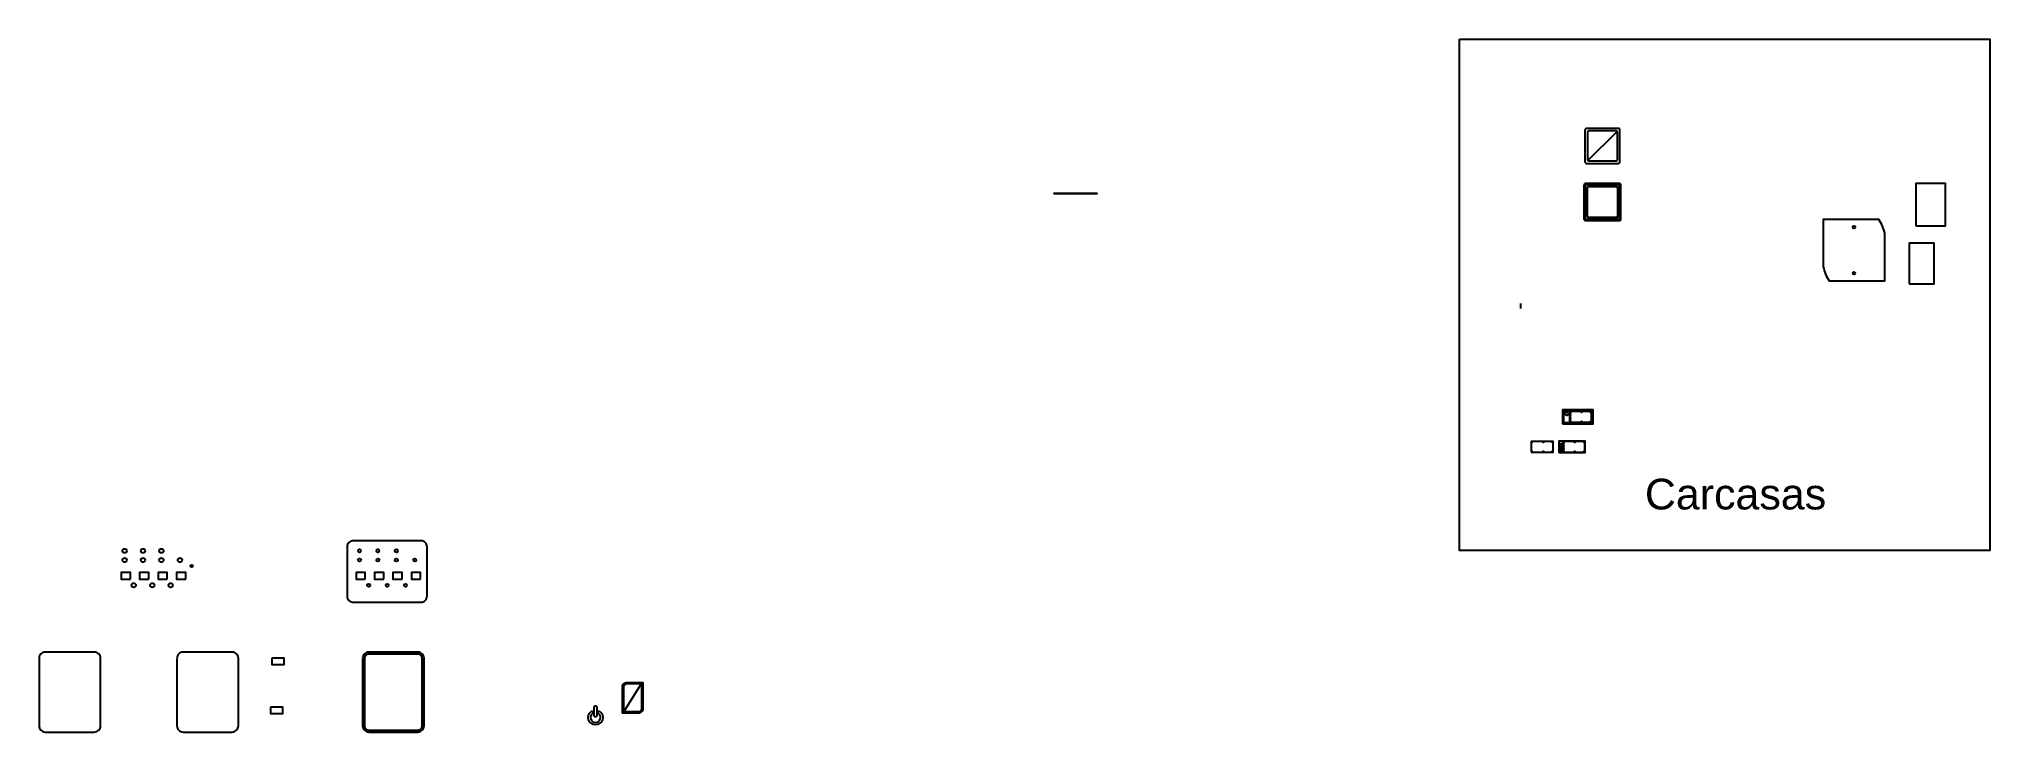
# Model space of a CAD drawing. Header units: millimetres. Extents: x -299 to 2876, y -249 to 879.
import ezdxf

# ---------------------------------------------------------------- set-up
doc = ezdxf.new("R2010")
doc.units = ezdxf.units.MM
doc.styles.get("Standard").update_dxf_attribs({"font": 'arial.ttf'})

msp = doc.modelspace()

# ---------------------------------------------------------------- linework, layer by layer
for p, q in [((2221.3, 681.3), (2268.9, 728.8)), ((652.8, -216.1), (681.8, -170.1))]:
    msp.add_line(p, q)
at = {"extrusion": (-1, 0, 6.12323e-17)}
msp.add_line((2111.8, 448.5, -2.3), (2111.8, 440.5, 2.3), dxfattribs=at)
for points in [[(2012.3, 879.1), (2875.7, 879.1), (2875.7, 46.8), (2012.3, 46.8)], [(2755, 575.1), (2803.3, 575.1), (2803.3, 643.7), (2755, 643.7)], [(2744.2, 480.8), (2784.8, 480.8), (2784.8, 546.8), (2744.2, 546.8)], [(2180, 252.8), (2230, 252.8), (2230, 275.3), (2180, 275.3)], [(2182, 254.8), (2228, 254.8), (2228, 273.3), (2182, 273.3)], [(2191.6, 255.4), (2227.5, 255.4), (2227.5, 272.7), (2191.6, 272.7)], [(2129.3, 206.7), (2165.2, 206.7), (2165.2, 224), (2129.3, 224)], [(2174, 206.1), (2217, 206.1), (2217, 224.6), (2174, 224.6)], [(2180.6, 206.7), (2216.5, 206.7), (2216.5, 224), (2180.6, 224)], [(-150, 0), (-150, 11), (-165, 11), (-165, 0)], [(-120, 0), (-120, 11), (-135, 11), (-135, 0)], [(-90, 0), (-90, 11), (-105, 11), (-105, 0)], [(-60, 0), (-60, 11), (-75, 11), (-75, 0)], [(232.2, 0), (232.2, 11), (217.2, 11), (217.2, 0)], [(262.2, 0), (262.2, 11), (247.2, 11), (247.2, 0)], [(292.2, 0), (292.2, 11), (277.2, 11), (277.2, 0)], [(322.2, 0), (322.2, 11), (307.2, 11), (307.2, 0)], [(80.1, -128.9), (80.1, -138.9), (100.1, -138.9), (100.1, -128.9)], [(78.1, -208.5), (78.1, -218.5), (98.1, -218.5), (98.1, -208.5)]]:
    msp.add_lwpolyline(points, close=True)
for points in [[(2219.1, 676.6), (2271.1, 676.6, 0.414214), (2273.6, 679.1), (2273.6, 731.1, 0.414214), (2271.1, 733.6), (2219.1, 733.6, 0.414214), (2216.6, 731.1), (2216.6, 679.1, 0.414214)], [(2222.6, 680.8), (2267.6, 680.8, 0.414214), (2269.4, 682.6), (2269.4, 727.6, 0.414214), (2267.6, 729.4), (2222.6, 729.4, 0.414214), (2220.8, 727.6), (2220.8, 682.6, 0.414214)], [(2217.1, 583.8), (2273.1, 583.8, 0.414214), (2275.1, 585.8), (2275.1, 641.8, 0.414214), (2273.1, 643.8), (2217.1, 643.8, 0.414214), (2215.1, 641.8), (2215.1, 585.8, 0.414214)], [(2219.1, 585.6), (2271.1, 585.6, 0.414214), (2273.3, 587.8), (2273.3, 639.8, 0.414214), (2271.1, 642), (2219.1, 642, 0.414214), (2216.9, 639.8), (2216.9, 587.8, 0.414214)], [(2219.1, 585.8), (2271.1, 585.8, 0.414214), (2273.1, 587.8), (2273.1, 639.8, 0.414214), (2271.1, 641.8), (2219.1, 641.8, 0.414214), (2217.1, 639.8), (2217.1, 587.8, 0.414214)], [(2222.6, 588.8), (2267.6, 588.8, 0.414214), (2270.1, 591.3), (2270.1, 636.3, 0.414214), (2267.6, 638.8), (2222.6, 638.8, 0.414214), (2220.1, 636.3), (2220.1, 591.3, 0.414214)], [(2222.6, 589), (2267.6, 589, 0.414214), (2269.9, 591.3), (2269.9, 636.3, 0.414214), (2267.6, 638.6), (2222.6, 638.6, 0.414214), (2220.3, 636.3), (2220.3, 591.3, 0.414214)], [(657.8, -168.1), (683.8, -168.1), (683.8, -211.1, -0.414214), (676.8, -218.1), (650.8, -218.1), (650.8, -175.1, -0.414214)], [(657.8, -170.1), (681.8, -170.1), (681.8, -211.1, -0.414214), (676.8, -216.1), (652.8, -216.1), (652.8, -175.1, -0.414214)], [(602.6, -216.3), (602.6, -216.3, -0.356394), (601.9, -218.7, 3.02931), (611.5, -218.7, -0.356394), (610.8, -216.3), (610.8, -216.3, -0.474498), (613.8, -215.5, -3.02931), (599.6, -215.5, -0.474498)], [(606.7, -206.1), (606.7, -206.1, -0.414214), (608.7, -208.1), (608.7, -222.1, -0.414214), (606.7, -224.1), (606.7, -224.1, -0.414214), (604.7, -222.1), (604.7, -208.1, -0.414214)]]:
    msp.add_lwpolyline(points, format="xyb", close=True)
at = {"extrusion": (0, -1, 0), "elevation": -627.9}
msp.add_lwpolyline([(1362.4, -28.9), (1352.3, -39), (1423, -39), (1412.9, -28.9)], close=True, dxfattribs=at)
at = {"elevation": 2}
msp.add_lwpolyline([(2614, 485.4), (2704.5, 485.4), (2704.5, 562.3, 0.105293), (2694.9, 585.4), (2604.5, 585.4), (2604.5, 508.5, 0.105293)], format="xyb", close=True, dxfattribs=at)
for points in [[(212.8, -37.5), (322.7, -37.5, 0.414214), (332.7, -27.5), (332.7, 52.5, 0.414214), (322.7, 62.5), (212.7, 62.5, 0.414214), (202.7, 52.5), (202.7, -27.5, 0.414214), (212.7, -37.5)], [(-298.7, -129), (-298.7, -238.9, 0.414214), (-288.7, -248.9), (-208.7, -248.9, 0.414214), (-198.7, -238.9), (-198.7, -128.9, 0.414214), (-208.7, -118.9), (-288.7, -118.9, 0.414214), (-298.7, -128.9)], [(-74.3, -129), (-74.3, -238.9, 0.414214), (-64.3, -248.9), (15.7, -248.9, 0.414214), (25.7, -238.9), (25.7, -128.9, 0.414214), (15.7, -118.9), (-64.3, -118.9, 0.414214), (-74.3, -128.9)], [(227.8, -129), (227.8, -238.9, 0.414214), (237.8, -248.9), (317.8, -248.9, 0.414214), (327.8, -238.9), (327.8, -128.9, 0.414214), (317.8, -118.9), (237.8, -118.9, 0.414214), (227.8, -128.9)], [(231, -129), (231, -238.9, 0.414214), (237.8, -245.7), (317.8, -245.7, 0.414214), (324.6, -238.9), (324.6, -128.9, 0.414214), (317.8, -122.1), (237.8, -122.1, 0.414214), (231, -128.9, 0.414214)]]:
    msp.add_lwpolyline(points, format="xyb")
for centre, radius in [((2654.5, 572.9, 2), 2), ((2654.5, 497.9, 2), 2), ((2187, 269.1), 2.6), ((2193, 271.3), 0.3), ((2193, 269.1), 0.375), ((2193, 266.5), 0.375), ((2193, 264), 0.375), ((2193, 261.5), 0.375), ((2193, 258.9), 0.375), ((2193, 256.8), 0.3), ((2211, 271.3), 0.3), ((2211, 256.8), 0.3), ((2226, 271.3), 0.3), ((2226, 256.8), 0.3), ((2130.7, 222.6), 0.375), ((2148.7, 222.6), 0.375), ((2163.7, 222.6), 0.375), ((2182.1, 222.6), 0.3), ((2200.1, 222.6), 0.3), ((2215.1, 222.6), 0.3), ((2130.7, 208.1), 0.375), ((2148.7, 208.1), 0.375), ((2163.7, 208.1), 0.375), ((2177, 220.4), 0.375), ((2177, 217.8), 0.375), ((2177, 215.3), 0.375), ((2177, 212.8), 0.375), ((2177, 210.2), 0.375), ((2177, 207.7), 0.375), ((2179.5, 220.4), 0.375), ((2179.5, 217.8), 0.375), ((2179.5, 215.3), 0.375), ((2179.5, 212.8), 0.375), ((2179.5, 210.2), 0.375), ((2179.5, 207.7), 0.375), ((2182.1, 220.4), 0.375), ((2182.1, 217.8), 0.375), ((2182.1, 215.3), 0.375), ((2182.1, 212.8), 0.375), ((2182.1, 210.2), 0.375), ((2182.1, 207.7), 0.375), ((2182.1, 208.1), 0.3), ((2200.1, 208.1), 0.3), ((2215.1, 208.1), 0.3), ((-159.5, 46), 3.5), ((-159.5, 31), 3.5), ((-129.5, 46), 3.5), ((-129.5, 31), 3.5), ((-99.5, 46), 3.5), ((-99.5, 31), 3.5), ((-69.5, 31), 3.5), ((222.7, 46), 2.5), ((222.7, 31), 2.5), ((252.7, 46), 2.5), ((252.7, 31), 2.5), ((282.7, 46), 2.5), ((282.7, 31), 2.5), ((312.7, 31), 2.5), ((-50.2, 21.3), 2), ((-144.5, -10), 3.5), ((-114.5, -10), 3.5), ((-84.5, -10), 3.5), ((237.7, -10), 2.5), ((267.7, -10), 2.5), ((297.7, -10), 2.5)]:
    msp.add_circle(centre, radius)

# ---------------------------------------------------------------- texts
at = {"insert": (2314.2, 163.4), "char_height": 50, "attachment_point": 1}
msp.add_mtext_dynamic_manual_height_columns('Carcasas', width=342.122, gutter_width=12.5, heights=[0], dxfattribs=at)

doc.saveas('drawing.dxf')
